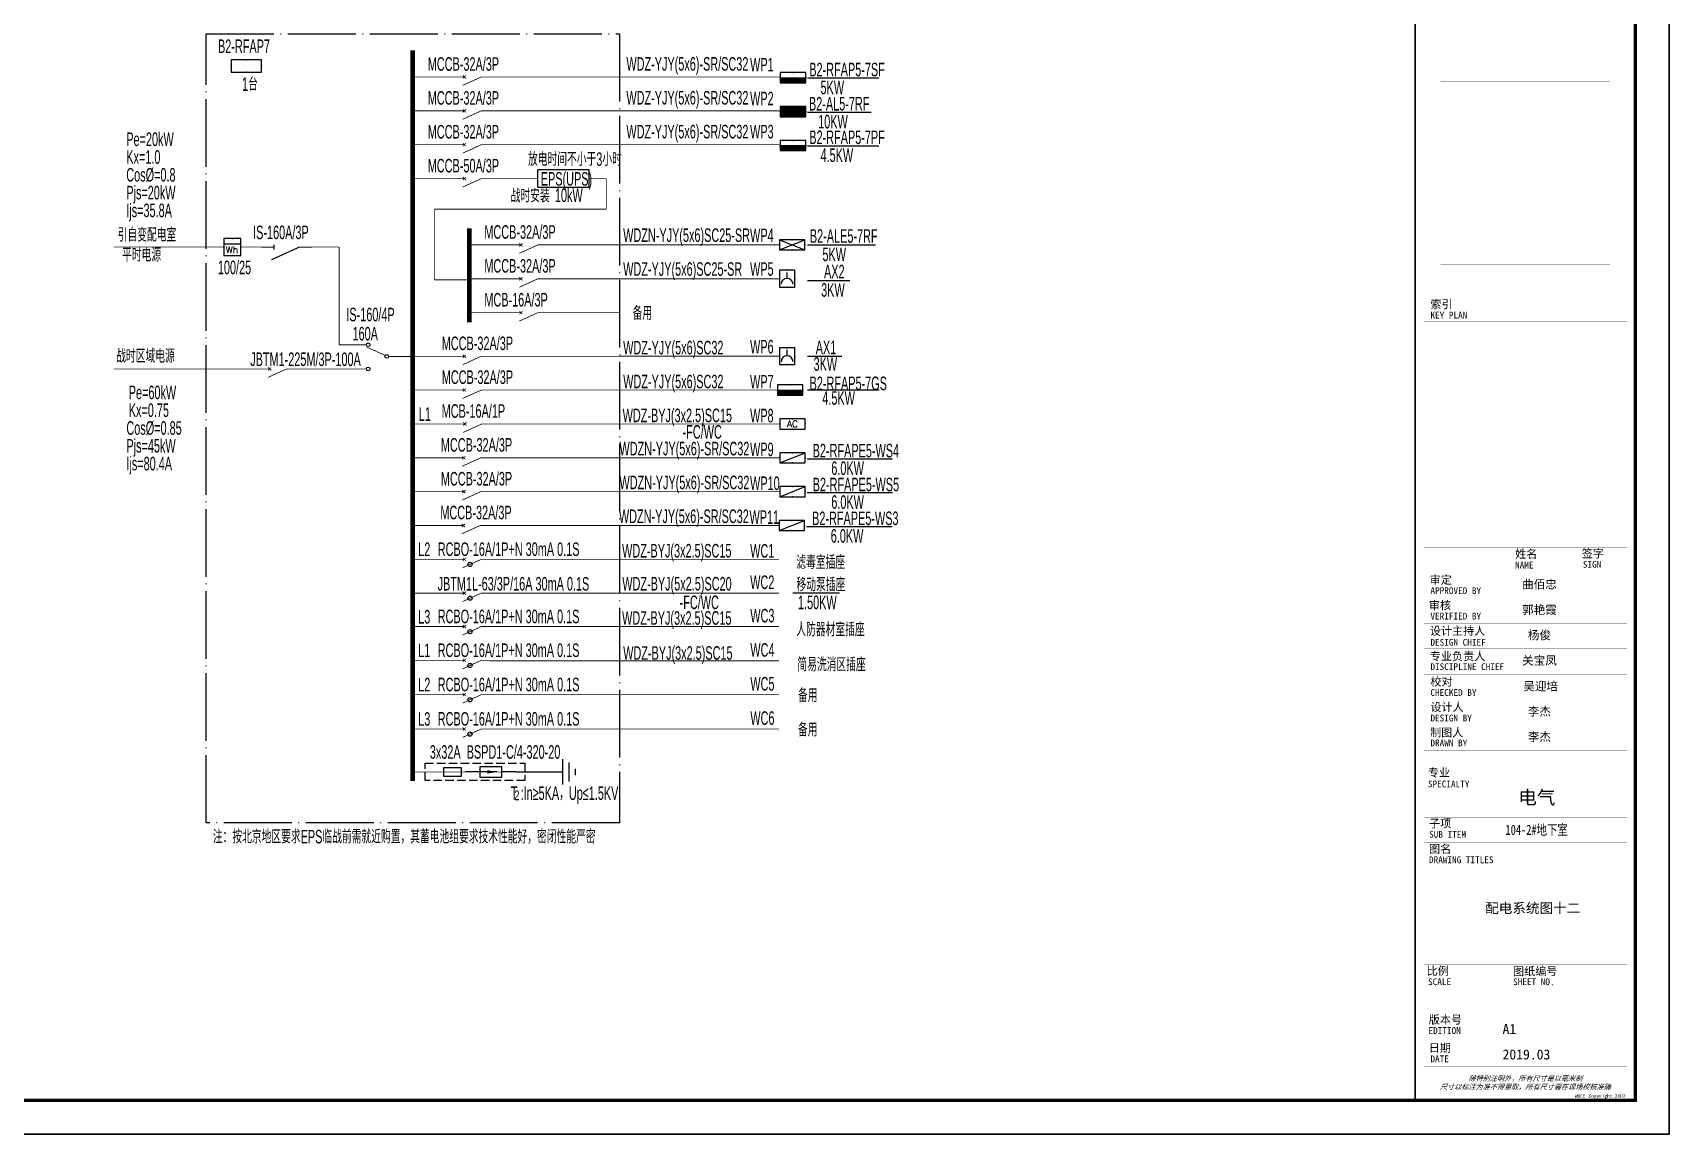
# Model space of a CAD drawing. Extents: x 776418 to 2076422, y -1170708 to 498544.
# Drawn here: x 944640 to 992943, y -874152 to -841644 of the extents above; entities that cross this region are included whole.
import ezdxf
from ezdxf.enums import TextEntityAlignment as Align

# ---------------------------------------------------------------- set-up
doc = ezdxf.new("R2010")
doc.units = 0
doc.header["$LTSCALE"] = 1000
doc.header["$MEASUREMENT"] = 0
doc.linetypes.add('DASH', pattern=[0.35, 0.25, -0.1])
doc.linetypes.add('DOTE', pattern=[2.42, 2, -0.2, 0.02, -0.2])
doc.layers.get('0').update_dxf_attribs({"linetype": 'CONTINUOUS'})
for name, color, linetype in [('D-TEXT', 7, 'CONTINUOUS'), ('DIM-动力', 3, 'CONTINUOUS'), ('DOTLN', 2, 'DASH'), ('EL-TEXT', 3, 'CONTINUOUS'), ('ELEMENT', 3, 'CONTINUOUS'), ('EQUIP-动力', 3, 'CONTINUOUS'), ('EQUIP-插座', 3, 'CONTINUOUS'), ('EQUIP-照明', 3, 'CONTINUOUS'), ('EQUIP-箱柜', 3, 'CONTINUOUS'), ('SHEET_LINE', 6, 'CONTINUOUS'), ('SHEET_TEXT', 7, 'CONTINUOUS'), ('TEL_TEXT', 3, 'CONTINUOUS'), ('TEL_TITLE', 7, 'CONTINUOUS'), ('WIRE-母线', 6, 'CONTINUOUS'), ('WIRE-照明', 1, 'CONTINUOUS'), ('WIRE-系统', 4, 'CONTINUOUS'), ('WIRE-通讯', 4, 'CONTINUOUS'), ('字', 7, 'CONTINUOUS')]:
    doc.layers.add(name, color=color, linetype=linetype)
doc.styles.add('_COMPLEX', font='ROS', dxfattribs={"width": 0.6, "bigfont": 'JD'})
doc.styles.add('_JD', font='ros.shx', dxfattribs={"width": 0.8, "bigfont": 'JD.shx'})
doc.styles.add('_TCH_LABEL', font='COMPLEX', dxfattribs={"bigfont": 'GBCBIG'})
doc.styles.add('_TEL_DIM', font='SIMPLEX', dxfattribs={"width": 0.7, "height": 3.5, "bigfont": 'HZTXT'})
doc.styles.get("Standard").update_dxf_attribs({"font": 'gbenor.shx', "bigfont": 'gbcbig.shx'})
doc.styles.add('华文细黑', font='STXIHEI.TTF')

# ---------------------------------------------------------------- blocks, each defined once
blk = doc.blocks.new('$element$00000497')
at = {"const_width": 0.0233}
for points in [[(0, 0), (0, -0.25)], [(0, -1), (0, -0.75), (-0.25, -0.2)], [(-0.047, -0.297), (0.047, -0.203)], [(-0.047, -0.203), (0.047, -0.297)]]:
    blk.add_lwpolyline(points, dxfattribs=at)
at = {"flags": 9}
blk.add_attdef('S', (0, 0), '', height=0.00000667, dxfattribs=at)
blk = doc.blocks.new('*X12')
at = {"color": 0}
for p, q in [((-250, 33), (-183, 100)), ((-250, 68), (-218, 100)), ((-247, 0), (-147, 100)), ((-212, 0), (-112, 100)), ((-177, 0), (-77, 100)), ((-141, 0), (-41, 100)), ((-106, 0), (-6, 100)), ((-71, 0), (29, 100)), ((-35, 0), (65, 100)), ((0, 0), (100, 100)), ((35, 0), (135, 100)), ((71, 0), (171, 100)), ((106, 0), (206, 100)), ((141, 0), (241, 100)), ((177, 0), (250, 73)), ((212, 0), (250, 38)), ((247, 0), (250, 3))]:
    blk.add_line(p, q, dxfattribs=at)
blk = doc.blocks.new('$equip$00001414')
for p, q in [((0.75, 0.6), (-0.75, 0.6)), ((-0.75, 0.6), (-0.75, 0)), ((-0.75, 0.3), (0.75, 0.3)), ((-0.75, 0), (0.75, 0)), ((0.75, 0), (0.75, 0.6))]:
    blk.add_line(p, q)
at = {"const_width": 0.3}
blk.add_lwpolyline([(-0.75, 0.15), (0.75, 0.15)], dxfattribs=at)
for p in [(-0.75, 0.3), (0, 0.6), (0, 0), (0.75, 0.3)]:
    blk.add_point(p)
at = {"xscale": 0.00300000000061118, "yscale": 0.00300000000061118, "zscale": 0.00300000000061118}
blk.add_blockref('*X12', (0, 0), dxfattribs=at)
at = {"style": '_TCH_LABEL', "flags": 9}
blk.add_attdef('A', (0, 0), '', height=0.00002, dxfattribs=at)
blk = doc.blocks.new('*X1')
at = {"color": 0}
for p, q in [((-250, 33), (-83, 200)), ((-250, 68), (-118, 200)), ((-250, 104), (-154, 200)), ((-250, 139), (-189, 200)), ((-250, 174), (-224, 200)), ((-247, 0), (-47, 200)), ((-212, 0), (-12, 200)), ((-177, 0), (23, 200)), ((-141, 0), (59, 200)), ((-106, 0), (94, 200)), ((-71, 0), (129, 200)), ((-35, 0), (165, 200)), ((0, 0), (200, 200)), ((35, 0), (235, 200)), ((71, 0), (250, 179)), ((106, 0), (250, 144)), ((141, 0), (250, 109)), ((177, 0), (250, 73)), ((212, 0), (250, 38)), ((247, 0), (250, 3))]:
    blk.add_line(p, q, dxfattribs=at)
blk = doc.blocks.new('$equip$00001421')
for p, q in [((0.75, 0.6), (-0.75, 0.6)), ((-0.75, 0.6), (-0.75, 0)), ((-0.75, 0), (0.75, 0)), ((0.75, 0), (0.75, 0.6))]:
    blk.add_line(p, q)
at = {"const_width": 0.6}
blk.add_lwpolyline([(-0.75, 0.3), (0.75, 0.3)], dxfattribs=at)
for p in [(-0.75, 0.3), (0, 0.6), (0, 0), (0.75, 0.3)]:
    blk.add_point(p)
at = {"xscale": 0.00300000000061118, "yscale": 0.00300000000061118, "zscale": 0.00300000000061118}
blk.add_blockref('*X1', (0, 0), dxfattribs=at)
at = {"style": '_TCH_LABEL', "flags": 9}
blk.add_attdef('A', (0, 0), '', height=0.00002, dxfattribs=at)
blk = doc.blocks.new('$equip$00001424')
for p, q in [((-0.75, 0), (0.75, 0.6)), ((-0.75, 0.6), (0.75, 0)), ((0.75, 0.6), (-0.75, 0.6)), ((-0.75, 0.6), (-0.75, 0)), ((-0.75, 0), (0.75, 0)), ((0.75, 0), (0.75, 0.6))]:
    blk.add_line(p, q)
for p in [(-0.75, 0.3), (0, 0.6), (0, 0), (0.75, 0.3)]:
    blk.add_point(p)
at = {"style": '_TCH_LABEL', "flags": 9}
blk.add_attdef('A', (0, 0), '', height=0.00002, dxfattribs=at)
blk = doc.blocks.new('$equip$00001806')
for p, q in [((0.5, 1), (-0.5, 1)), ((-0.5, 1), (-0.5, 0)), ((0.5, 0), (0.5, 1)), ((-0.5, 0.7), (0.5, 0.7)), ((-0.5, 0), (0.5, 0))]:
    blk.add_line(p, q)
for p in [(0, 1), (-0.5, 0.5), (0, 0), (0.5, 0.5)]:
    blk.add_point(p)
at = {"color": 7, "style": '_TEL_DIM'}
blk.add_attdef('$TEXT$', text='', height=0.4, dxfattribs=at).set_placement((-0.028, 0.343), align=Align.MIDDLE_CENTER)
at = {"color": 7, "style": '_TEL_DIM', "flags": 1}
blk.add_attdef('A', text='', height=0.00002, dxfattribs=at).set_placement((0, 0), align=Align.MIDDLE_CENTER)
blk = doc.blocks.new('$element$00000578')
at = {"const_width": 0.0233}
for points in [[(0, 0), (0, -0.25)], [(0, -1), (0, -0.75), (-0.25, -0.2)], [(-0.05, -0.25), (0.05, -0.25)]]:
    blk.add_lwpolyline(points, dxfattribs=at)
at = {"flags": 9}
blk.add_attdef('S', (0, 0), '', height=0.00000667, dxfattribs=at)
blk = doc.blocks.new('M_M24')
for p, q in [((-0.25, -0.375), (0.25, -0.375)), ((-0.1875, -0.5), (0.1875, -0.5)), ((-0.0625, -0.625), (0.0625, -0.625))]:
    blk.add_line(p, q)
blk.add_lwpolyline([(0, 0), (0, -0.375)])
at = {"width": 0.8, "flags": 9}
blk.add_attdef('S', (0.25, -0.5), '', height=0.2, dxfattribs=at)
blk = doc.blocks.new('M_M17')
for p, q in [((-0.1, -0.717), (-0.1, -0.283)), ((-0.1, -0.283), (0.1, -0.283)), ((0.1, -0.283), (0.1, -0.717)), ((0, -0.383), (0, -0.717)), ((0.1, -0.717), (-0.1, -0.717))]:
    blk.add_line(p, q)
for points in [[(0, 0), (0, -0.283)], [(0, -0.717), (0, -1)]]:
    blk.add_lwpolyline(points)
for points in [[(-0.033, -0.567), (0.033, -0.567), (0, -0.367), (0.033, -0.567)], [(0.033, -0.567), (0, -0.367), (-0.033, -0.567), (0.033, -0.567)], [(0, -0.367), (-0.033, -0.567), (0.033, -0.567), (0, -0.367)]]:
    blk.add_solid(points)
at = {"width": 0.8, "flags": 9}
blk.add_attdef('S', (0.25, -0.5), '', height=0.2, dxfattribs=at)
blk = doc.blocks.new('$equip$00001416')
for p, q in [((0.75, 0.6), (-0.75, 0.6)), ((-0.75, 0), (0.75, 0.6)), ((-0.75, 0.6), (-0.75, 0)), ((-0.75, 0), (0.75, 0)), ((0.75, 0), (0.75, 0.6))]:
    blk.add_line(p, q)
for p in [(-0.75, 0.3), (0, 0.6), (0, 0), (0.75, 0.3)]:
    blk.add_point(p)
at = {"style": '_TCH_LABEL', "flags": 9}
blk.add_attdef('A', (0, 0), '', height=0.00002, dxfattribs=at)
blk = doc.blocks.new('$equip$00001413')
for p, q in [((0.75, 0.6), (-0.75, 0.6)), ((-0.75, 0.6), (-0.75, 0)), ((-0.75, 0), (0.75, 0)), ((0.75, 0), (0.75, 0.6))]:
    blk.add_line(p, q)
for p in [(-0.75, 0.3), (0, 0.6), (0, 0), (0.75, 0.3)]:
    blk.add_point(p)
at = {"style": '_TCH_LABEL', "flags": 9}
blk.add_attdef('A', (0, 0), '', height=0.00002, dxfattribs=at)
blk = doc.blocks.new('$equip$00001251')
for p, q in [((-0.45, 1), (-0.45, 0)), ((0.45, 1), (-0.45, 1)), ((0.45, 0), (0.45, 1)), ((-0.45, 0), (0.45, 0)), ((0, 0.525), (0, 0.875))]:
    blk.add_line(p, q)
blk.add_arc((0, 0.175), 0.35, 0, 180)
at = {"layer": 'EQUIP-照明'}
for p in [(0, 1), (-0.45, 0.5), (0, 0), (0.45, 0.5)]:
    blk.add_point(p, dxfattribs=at)
at = {"layer": 'EQUIP-照明', "style": '_TCH_LABEL', "flags": 9}
blk.add_attdef('A', (0, 0), '', height=0.00002, dxfattribs=at)
blk = doc.blocks.new('$equip$00001816')
for p, q in [((0.75, 0.6), (-0.75, 0.6)), ((-0.75, 0.6), (-0.75, 0)), ((-0.75, 0), (0.75, 0)), ((0.75, 0), (0.75, 0.6))]:
    blk.add_line(p, q)
for p in [(-0.75, 0.3), (0, 0.6), (0, 0), (0.75, 0.3)]:
    blk.add_point(p)
at = {"color": 7, "style": '_TEL_DIM'}
blk.add_attdef('$TEXT$', text='', height=0.4, dxfattribs=at).set_placement((0, 0.3), align=Align.MIDDLE_CENTER)
at = {"color": 7, "style": '_TEL_DIM', "flags": 1}
blk.add_attdef('A', text='', height=0.00002, dxfattribs=at).set_placement((0, 0), align=Align.MIDDLE_CENTER)
blk = doc.blocks.new('$element$00000525')
at = {"const_width": 0.0233}
for points in [[(0, 0), (0, -0.25)], [(-0.25, -0.2), (0, -0.75), (0, -1)], [(-0.047, -0.203), (0.047, -0.297)], [(0.047, -0.203), (-0.047, -0.297)]]:
    blk.add_lwpolyline(points, dxfattribs=at)
blk.add_circle((-0.151, -0.417), 0.0615)
at = {"flags": 9}
blk.add_attdef('S', (0, 0), '', height=0.00000667, dxfattribs=at)
blk = doc.blocks.new('A$C00115E70')
at = {"layer": 'WIRE-通讯', "ltscale": 0.001}
blk.add_lwpolyline([(-84100, 59400), (0, 59400), (0, 0), (-84100, 0)], close=True, dxfattribs=at)
blk = doc.blocks.new('WDCE Copyright200X')
at = {"const_width": 0.016}
blk.add_lwpolyline([(-10.6, 1.26, 1), (-11.4, 1.26, 1)], format="xyb", close=True, dxfattribs=at)
at = {"style": '华文细黑'}
for s, p in [('WDCE ', (-11.46, 0.5)), ('     Copyright ', (-3.51, 0.5))]:
    blk.add_text(s, height=1, dxfattribs=at).set_placement(p, align=Align.BOTTOM_RIGHT)
blk.add_text('c', height=0.6, dxfattribs=at).set_placement((-11.04, 1.35), align=Align.MIDDLE_CENTER)
blk.add_attdef('200X', text='', height=1, dxfattribs=at).set_placement((-0.45, 0.5), align=Align.BOTTOM_RIGHT)
blk = doc.blocks.new('A$C51FB5BAD')
at = {"layer": 'SHEET_LINE', "const_width": 50}
blk.add_lwpolyline([(-6500, -57400), (0, -57400), (0, -6150), (-6500, -6150)], close=True, dxfattribs=at)
at = {"layer": 'SHEET_LINE', "const_width": 5}
for points in [[(-6250, -15740), (-6250, -33443)], [(-6250, -33443), (-250, -33443), (-250, -15740)], [(-5750, -27343), (-750, -27343)], [(-5750, -32740), (-750, -32740)], [(-6250, -33443), (-250, -33443)], [(-6250, -34426), (-250, -34426)], [(-6250, -47074), (-250, -47074), (-250, -41074), (-6250, -41074), (-6250, -47074)], [(-3750, -41074), (-3750, -47074)], [(-2000, -41074), (-2000, -47074)], [(-6250, -41824), (-250, -41824)], [(-6250, -42574), (-250, -42574)], [(-6250, -43324), (-250, -43324)], [(-6250, -44074), (-250, -44074)], [(-6250, -44824), (-250, -44824)], [(-6250, -45574), (-250, -45574)], [(-6250, -46324), (-250, -46324)], [(-6250, -47550), (-250, -47550), (-250, -56400), (-6250, -56400), (-6250, -47550)], [(-6250, -49050), (-250, -49050)], [(-6250, -49800), (-250, -49800)], [(-6250, -53400), (-250, -53400)], [(-3750, -53400), (-3750, -54800)], [(-6250, -54800), (-250, -54800)], [(-6250, -55600), (-250, -55600)]]:
    blk.add_lwpolyline(points, dxfattribs=at)
at = {"layer": 'SHEET_TEXT', "xscale": 100, "yscale": 100, "zscale": 100}
blk.add_blockref('WDCE Copyright200X', (-250, -57400), dxfattribs=at).add_auto_attribs({'200X': '2007'})
at = {"layer": 'SHEET_TEXT', "style": '华文细黑'}
for s, height, p in [('索引', 240, (-6050, -33786)), ('KEY PLAN', 200, (-6050, -34126)), ('姓名', 240, (-3550, -41153)), ('NAME', 200, (-3550, -41504)), ('签字', 240, (-1581, -41143)), ('SIGN', 200, (-1550, -41480)), ('审定', 240, (-6073, -41919)), ('APPROVED BY', 200, (-6050, -42256)), ('审核', 240, (-6095, -42671)), ('设计主持人', 240, (-6068, -43424)), ('VERIFIED BY', 200, (-6050, -43009)), ('DESIGN CHIEF', 200, (-6050, -43781)), ('专业负责人', 240, (-6067, -44174)), ('校对', 240, (-6050, -44924)), ('DISCIPLINE CHIEF', 200, (-6050, -44502)), ('CHECKED BY', 200, (-6050, -45263)), ('设计人', 240, (-6050, -45674)), ('DESIGN BY', 200, (-6050, -46017)), ('制图人', 240, (-6061, -46424)), ('DRAWN BY', 200, (-6050, -46750)), ('专业', 240, (-6123, -47607)), ('SPECIALTY', 200, (-6123, -47962)), ('子项', 240, (-6088, -49108)), ('SUB ITEM', 200, (-6088, -49450)), ('DRAWING TITLES', 200, (-6091, -50200)), ('图名', 240, (-6091, -49859)), ('比例', 240, (-6156, -53458)), ('图纸编号', 240, (-3610, -53468)), ('SCALE', 200, (-6119, -53800)), ('SHEET NO.', 200, (-3610, -53800)), ('版本号', 240, (-6100, -54897)), ('EDITION', 200, (-6106, -55239)), ('日期', 240, (-6100, -55732)), ('DATE', 200, (-6050, -56074))]:
    blk.add_text(s, height=height, dxfattribs=at).set_placement(p, align=Align.TOP_LEFT)
at = {"layer": 'SHEET_TEXT', "style": '华文细黑', "oblique": 20}
for s, p in [('尺寸以标注为准不得量取，所有尺寸需在现场校核准确', (-3250, -57000)), ('除特别注明外，所有尺寸是以毫米制', (-3250, -56750))]:
    blk.add_text(s, height=150, dxfattribs=at).set_placement(p, align=Align.MIDDLE_CENTER)
at = {"layer": '字', "style": '华文细黑'}
for s, p in [('A1', (-3921, -55441)), ('2019.03', (-3921, -56193))]:
    blk.add_text(s, height=296.2, dxfattribs=at).set_placement(p)
at = {"layer": '字', "insert": (-2908, -48482), "char_height": 400, "width": 78154.16, "attachment_point": 5, "style": '华文细黑'}
blk.add_mtext('电气', dxfattribs=at)

msp = doc.modelspace()

# ---------------------------------------------------------------- linework, layer by layer
at = {"linetype": 'DOTE'}
for p, q in [((949754, -841678), (961963, -841678)), ((949754, -864962), (949754, -841678)), ((961963, -841678), (961963, -864962)), ((961963, -864962), (949754, -864962))]:
    msp.add_line(p, q, dxfattribs=at)
for centre in [(954543, -850854), (954543, -851564), (955088, -851198)]:
    msp.add_circle(centre, 54.4)
at = {"layer": 'D-TEXT'}
for p, q in [((967510, -842977), (969617, -842977)), ((967510, -843987), (969386, -843987)), ((967510, -844977), (969617, -844977)), ((967510, -848953), (968754, -848953)), ((967510, -851184), (968517, -851184)), ((967510, -852186), (969619, -852186)), ((967495, -854215), (970019, -854215)), ((967495, -855213), (970019, -855213)), ((967479, -856212), (970004, -856212))]:
    msp.add_line(p, q, dxfattribs=at)
at = {"layer": 'D-TEXT', "color": 6}
msp.add_line((967510, -847904), (969517, -847904), dxfattribs=at)
at = {"layer": 'DIM-动力', "ltscale": 0.001}
msp.add_lwpolyline([(908843, -874152), (992943, -874152), (992943, -814752), (908843, -814752)], close=True, dxfattribs=at)
at = {"layer": 'DOTLN', "linetype": 'DASH'}
msp.add_lwpolyline([(956220, -863204), (959167, -863204), (959167, -863714), (956220, -863714)], close=True, dxfattribs=at)
at = {"layer": 'ELEMENT'}
for points in [[(959547, -845684), (961052, -845684), (961052, -846212), (959547, -846212)], [(956777, -863589), (956777, -863329), (957287, -863329), (957287, -863589)]]:
    msp.add_lwpolyline(points, close=True, dxfattribs=at)
at = {"layer": 'TEL_TEXT'}
msp.add_line((967074, -858173), (968453, -858173), dxfattribs=at)
at = {"layer": 'TEL_TITLE'}
msp.add_lwpolyline([(908843, -874152), (992943, -874152), (992943, -814752), (908843, -814752)], close=True, dxfattribs=at)
at = {"layer": 'TEL_TITLE', "const_width": 100}
msp.add_lwpolyline([(911343, -873152), (991943, -873152), (991943, -815752), (911343, -815752)], close=True, dxfattribs=at)
at = {"layer": 'WIRE-母线', "const_width": 133}
for points in [[(955854, -842161), (955854, -863725)], [(957524, -847413), (957524, -850191)]]:
    msp.add_lwpolyline(points, dxfattribs=at)
at = {"layer": 'WIRE-照明'}
msp.add_line((958909, -863459), (959722, -863459), dxfattribs=at)
at = {"layer": 'WIRE-系统', "const_width": 23.3}
for points in [[(955854, -842948), (957130, -842948)], [(958130, -842948), (961963, -842948)], [(961963, -842948), (966681, -842948)], [(955854, -843948), (957130, -843948)], [(958130, -843948), (961963, -843948)], [(961963, -843948), (966681, -843948)], [(955854, -844948), (957130, -844948)], [(958130, -844948), (961963, -844948)], [(961963, -844948), (966681, -844948)], [(955854, -845948), (957130, -845948)], [(958130, -845948), (959547, -845948)], [(961052, -845948), (961569, -845948)], [(961569, -845948), (961569, -846852)], [(961569, -846852), (956493, -846852)], [(956493, -846852), (956493, -848935)], [(947043, -847970), (950285, -847970)], [(947043, -847970), (950285, -847970)], [(950785, -847970), (951384, -847970)], [(952884, -847970), (953684, -847970)], [(953684, -847970), (953684, -850854)], [(957524, -847905), (958800, -847905)], [(959800, -847905), (961963, -847905)], [(961963, -847905), (966681, -847905)], [(956493, -848935), (957524, -848935)], [(957524, -848905), (958800, -848905)], [(959800, -848905), (961963, -848905)], [(961963, -848905), (965307, -848905)], [(965237, -848905), (966681, -848905)], [(957524, -849905), (958800, -849905)], [(959800, -849905), (961963, -849905)], [(954244, -850854), (953684, -850854)], [(954244, -850854), (954491, -850854)], [(955045, -851168), (954505, -850923)], [(947043, -851565), (950337, -851565)], [(950338, -851565), (951384, -851565)], [(952384, -851565), (953684, -851565)], [(953684, -851565), (954244, -851565)], [(954244, -851565), (954491, -851565)], [(955388, -851198), (955140, -851198)], [(955388, -851198), (955854, -851198)], [(955854, -851191), (957130, -851191)], [(958130, -851191), (961963, -851191)], [(959800, -851191), (961963, -851191)], [(961963, -851189), (966681, -851189)], [(955854, -852189), (957130, -852189)], [(958130, -852189), (961963, -852189)], [(961963, -852189), (966624, -852189)], [(955838, -853189), (957145, -853189)], [(958145, -853189), (961947, -853189)], [(961947, -853189), (966687, -853189)], [(955838, -854188), (957114, -854188)], [(958114, -854188), (961947, -854188)], [(961947, -854188), (966687, -854188)], [(955838, -855187), (957114, -855187)], [(958114, -855187), (961947, -855187)], [(961947, -855187), (966687, -855187)], [(955822, -856185), (957099, -856185)], [(958099, -856185), (961932, -856185)], [(961932, -856185), (966671, -856185)], [(955823, -857184), (957129, -857184)], [(958083, -857184), (961916, -857184)], [(958129, -857184), (961932, -857184)], [(961932, -857184), (966671, -857184)], [(955823, -858182), (957129, -858182)], [(958129, -858182), (966671, -858182)], [(955823, -859168), (957129, -859168)], [(955823, -859168), (957129, -859168)], [(958129, -859168), (961932, -859168)], [(961932, -859168), (966671, -859168)], [(955823, -860167), (957129, -860167)], [(958129, -860180), (966671, -860180)], [(955823, -861180), (957129, -861180)], [(958129, -861178), (966671, -861178)], [(955823, -862192), (957129, -862192)], [(958129, -862191), (966671, -862191)], [(955854, -863459), (957220, -863459)], [(955854, -863459), (957161, -863459)], [(957220, -863459), (960285, -863459)]]:
    msp.add_lwpolyline(points, dxfattribs=at)

# ---------------------------------------------------------------- block references
msp.add_blockref('A$C51FB5BAD', (991943, -815752))
at = {"layer": 'ELEMENT'}
for name, p, xscale, yscale, zscale, rotation in [('$element$00000497', (957130, -842948), 1000, 1000, 1000, 89.99998106746375), ('$element$00000497', (957130, -843948), 1000, 1000, 1000, 89.99998106746375), ('$element$00000497', (957130, -844948), 1000, 1000, 1000, 89.99998106746375), ('$element$00000497', (957130, -845948), 1000, 1000, 1000, 89.99998106746375), ('$element$00000578', (951384, -847970), 1500, 1500, 1500, 89.99998106746375), ('$element$00000497', (958800, -847905), 1000, 1000, 1000, 89.99998106746375), ('$element$00000497', (958800, -848905), 1000, 1000, 1000, 89.99998106746375), ('$element$00000497', (958800, -849905), 1000, 1000, 1000, 89.99998106746375), ('$element$00000497', (951384, -851565), 999.9899999999907, 999.9899999999907, 999.9899999999907, 89.99998106746371), ('$element$00000497', (957130, -851191), 1000, 1000, 1000, 89.99998106746375), ('$element$00000497', (957130, -852189), 1000, 1000, 1000, 89.99998106746375), ('$element$00000497', (957145, -853189), 1000, 1000, 1000, 89.99998106746375), ('$element$00000497', (957114, -854188), 1000, 1000, 1000, 89.99998106746375), ('$element$00000497', (957114, -855187), 1000, 1000, 1000, 89.99998106746375), ('$element$00000497', (957099, -856185), 1000, 1000, 1000, 89.99998106746375), ('$element$00000525', (957129, -857184), 1000, 1000, 1000, 89.99998106746375), ('$element$00000525', (957129, -858182), 1000, 1000, 1000, 89.99998106746375), ('$element$00000525', (957129, -859168), 1000, 1000, 1000, 89.99998106746375), ('$element$00000525', (957129, -860166), 1000, 1000, 1000, 89.99998106746375), ('$element$00000525', (957129, -861178), 1000, 1000, 1000, 89.99998106746375), ('$element$00000525', (957129, -862191), 1000, 1000, 1000, 89.99998106746375), ('M_M24', (959722, -863459), 1500, 1500, 1500, 89.99998106746375), ('M_M17', (958909, -863459), -1500, 1500, 1500, 269.9999810674637)]:
    msp.add_blockref(name, p, dxfattribs=dict(at, xscale=xscale, yscale=yscale, zscale=zscale, rotation=rotation))
at = {"layer": 'EQUIP-动力', "color": 6, "xscale": 500.0000000000001, "yscale": 500.0000000000001, "zscale": 500.0000000000001, "rotation": 359.9999810674638}
msp.add_blockref('$equip$00001806', (950535, -848220), dxfattribs=at).add_auto_attribs({'$TEXT$': 'Wh'})
at = {"layer": 'EQUIP-动力', "xscale": 500, "yscale": 500, "zscale": 500, "rotation": 0.0001919951287714742}
msp.add_blockref('$equip$00001816', (967062, -853339), dxfattribs=at).add_auto_attribs({'$TEXT$': 'AC'})
at = {"layer": 'EQUIP-插座', "xscale": 500.0000000000001, "yscale": 500.0000000000001, "zscale": 500.0000000000001, "rotation": 359.9999810674638}
for p in [(966906, -849155), (966906, -851439)]:
    msp.add_blockref('$equip$00001251', p, dxfattribs=at)
at = {"layer": 'EQUIP-箱柜', "ltscale": 0.001, "xscale": 600, "yscale": 600, "zscale": 600, "rotation": 359.9999810674638}
msp.add_blockref('$equip$00001413', (950945, -842803), dxfattribs=at)
at = {"layer": 'EQUIP-箱柜', "xscale": 500.0000000000001, "yscale": 500.0000000000001, "zscale": 500.0000000000001, "rotation": 359.9999810674638}
for name, p in [('$equip$00001414', (967080, -843122)), ('$equip$00001421', (967080, -844122)), ('$equip$00001414', (967080, -845122)), ('$equip$00001424', (967056, -848055)), ('$equip$00001414', (966999, -852339))]:
    msp.add_blockref(name, p, dxfattribs=at)
at = {"layer": 'EQUIP-箱柜', "color": 255, "ltscale": 0.001, "xscale": 500.0000000000001, "yscale": 500.0000000000001, "zscale": 500.0000000000001, "rotation": 359.9999810674638}
for p in [(967062, -854338), (967062, -855337), (967046, -856335)]:
    msp.add_blockref('$equip$00001416', p, dxfattribs=at)
at = {"layer": 'WIRE-通讯', "ltscale": 0.001}
msp.add_blockref('A$C00115E70', (992943, -874152), dxfattribs=at)

# ---------------------------------------------------------------- texts
at = {"flags": 9}
for p in [(954244, -850854), (954244, -851565)]:
    msp.add_attdef('S', p, '隔离开关', height=0.0066, rotation=90, dxfattribs=at)
at = {"layer": 'D-TEXT', "style": '_JD', "width": 0.6}
for s, p in [('B2-RFAP7', (950108, -842242)), ('MCCB-32A/3P', (956300, -842767)), ('WDZ-YJY(5x6)-SR/SC32', (962161, -842763)), ('WP1', (965812, -842785)), ('B2-RFAP5-7SF', (967560, -842930)), ('1台', (950818, -843359)), ('MCCB-32A/3P', (956300, -843767)), ('WDZ-YJY(5x6)-SR/SC32', (962161, -843763)), ('5KW', (967892, -843458)), ('WP2', (965812, -843785)), ('B2-AL5-7RF', (967551, -843939)), ('10KW', (967823, -844468)), ('Pe=20kW', (947401, -844987)), ('MCCB-32A/3P', (956300, -844767)), ('WDZ-YJY(5x6)-SR/SC32', (962161, -844763)), ('WP3', (965812, -844762)), ('B2-RFAP5-7PF', (967560, -844930)), ('Kx=1.0', (947401, -845512)), ('放电时间不小于3小时', (959258, -845574)), ('4.5KW', (967892, -845458)), ('Cos%%C=0.8', (947401, -846037)), ('MCCB-50A/3P', (956300, -845767)), ('EPS(UPS)', (959635, -846156)), ('Pjs=20kW', (947401, -846562)), ('战时安装', (958746, -846653)), ('10kW', (960052, -846639)), ('Ijs=35.8A', (947401, -847087)), ('引自变配电室', (947149, -847809)), ('IS-160A/3P', (951144, -847736)), ('MCCB-32A/3P', (957970, -847724)), ('WDZN-YJY(5x6)SC25-SR', (962067, -847818)), ('WP4', (965812, -847823)), ('B2-ALE5-7RF', (967578, -847844)), ('平时电源', (947276, -848400)), ('100/25', (950104, -848770)), ('MCCB-32A/3P', (957970, -848724)), ('WDZ-YJY(5x6)SC25-SR', (962067, -848818)), ('WP5', (965812, -848817)), ('AX2', (967996, -848892)), ('3KW', (967910, -849435)), ('MCB-16A/3P', (957970, -849724)), ('IS-160/4P', (953896, -850160)), ('备用', (962345, -850120)), ('160A', (954079, -850725)), ('MCCB-32A/3P', (956713, -851010)), ('战时区域电源', (947103, -851384)), ('JBTM1-225M/3P-100A', (951059, -851480)), ('WDZ-YJY(5x6)SC32', (962067, -851137)), ('WP6', (965812, -851109)), ('AX1', (967750, -851133)), ('3KW', (967687, -851619)), ('Pe=60kW', (947474, -852459)), ('MCCB-32A/3P', (956713, -852008)), ('WDZ-YJY(5x6)SC32', (962067, -852137)), ('WP7', (965812, -852142)), ('B2-RFAP5-7GS', (967569, -852192)), ('4.5KW', (967944, -852624)), ('Kx=0.75', (947474, -852984)), ('L1', (956034, -853100)), ('MCB-16A/1P', (956710, -853008)), ('WDZ-BYJ(3x2.5)SC15', (962051, -853137)), ('WP8', (965812, -853142)), ('Cos%%C=0.85', (947405, -853509)), ('-FC/WC', (963821, -853624)), ('Pjs=45kW', (947405, -854034)), ('MCCB-32A/3P', (956686, -854007)), ('WDZN-YJY(5x6)-SR/SC32', (961958, -854117)), ('WP9', (965812, -854140)), ('B2-RFAPE5-WS4', (967660, -854177)), ('Ijs=80.4A', (947405, -854559)), ('6.0KW', (968210, -854696)), ('MCCB-32A/3P', (956686, -855006)), ('WDZN-YJY(5x6)-SR/SC32', (961958, -855116)), ('WP10', (965812, -855139)), ('B2-RFAPE5-WS5', (967660, -855176)), ('6.0KW', (968210, -855695)), ('MCCB-32A/3P', (956671, -856004)), ('WDZN-YJY(5x6)-SR/SC32', (961942, -856114)), ('WP11', (965796, -856138)), ('B2-RFAPE5-WS3', (967644, -856174)), ('6.0KW', (968194, -856693)), ('L2', (956018, -857087)), ('RCBO-16A/1P+N 30mA 0.1S', (956594, -857085)), ('WDZ-BYJ(3x2.5)SC15', (962035, -857131)), ('WC1', (965816, -857135)), ('滤毒室插座', (967178, -857472)), ('JBTM1L-63/3P/16A 30mA 0.1S', (956589, -858106)), ('WDZ-BYJ(5x2.5)SC20', (962041, -858105)), ('WC2', (965816, -858061)), ('移动泵插座', (967183, -858131)), ('-FC/WC', (963734, -858655)), ('1.50KW', (967227, -858656)), ('L3', (956018, -859079)), ('RCBO-16A/1P+N 30mA 0.1S', (956593, -859070)), ('WDZ-BYJ(3x2.5)SC15', (962035, -859116)), ('WC3', (965819, -859047)), ('人防器材室插座', (967178, -859456)), ('L1', (956018, -860070)), ('RCBO-16A/1P+N 30mA 0.1S', (956593, -860067)), ('WDZ-BYJ(3x2.5)SC15', (962067, -860149)), ('WC4', (965820, -860058)), ('简易洗消区插座', (967209, -860489)), ('L2', (956018, -861083)), ('RCBO-16A/1P+N 30mA 0.1S', (956594, -861079)), ('WC5', (965820, -861057)), ('备用', (967227, -861401)), ('L3', (956018, -862096)), ('RCBO-16A/1P+N 30mA 0.1S', (956594, -862092)), ('WC6', (965820, -862070)), ('备用', (967227, -862414)), ('3x32A  BSPD1-C/4-320-20', (956360, -863070)), ('T :In≥5KA，Up≤1.5KV', (958752, -864285)), ('注：按北京地区要求EPS临战前需就近购置，其蓄电池组要求技术性能好，密闭性能严密', (949955, -865569))]:
    msp.add_text(s, height=400, rotation=360, dxfattribs=at).set_placement(p)
at = {"layer": 'D-TEXT', "color": 6, "style": '_JD', "width": 0.6}
msp.add_text('5KW', height=400, rotation=360, dxfattribs=at).set_placement((967949, -848385))
at = {"layer": 'EL-TEXT', "style": '华文细黑'}
msp.add_text('配电系统图十二', height=294, dxfattribs=at).set_placement((987510, -867624))
at = {"layer": 'SHEET_TEXT', "style": '华文细黑'}
msp.add_text('吴迎培', height=250, dxfattribs=at).set_placement((988635, -860805), align=Align.TOP_LEFT)
for tag, p in [('曲佰忠', (989111, -857798)), ('郭艳霞', (989111, -858548)), ('杨俊', (989111, -859298)), ('关宝凤', (989111, -860048)), ('李杰', (989111, -861548)), ('李杰', (989111, -862298))]:
    msp.add_attdef(tag, text='', height=250, dxfattribs=at).set_placement(p, align=Align.TOP_CENTER)
at = {"layer": 'TEL_TEXT', "ltscale": 2, "style": '_COMPLEX', "width": 0.7}
msp.add_text('2', height=288, rotation=360, dxfattribs=at).set_placement((958856, -864293))
at = {"layer": '字', "style": '华文细黑', "width": 0.75}
msp.add_text('104-2#地下室', height=300, dxfattribs=at).set_placement((988109, -865316))

doc.saveas('drawing.dxf')
